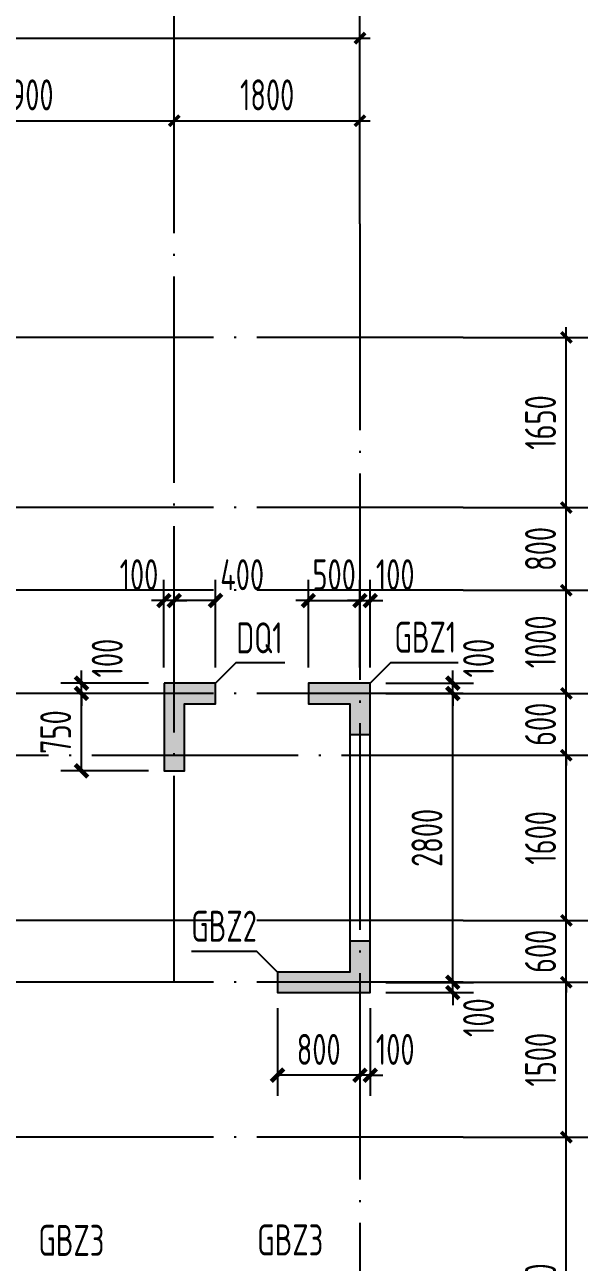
# Model space of a CAD drawing. Extents: x -1712635 to -854203, y -534641 to -21985.
# Drawn here: x -1314246 to -1308870, y -290463 to -278470 of the extents above; entities that cross this region are included whole.
import ezdxf
from ezdxf.enums import TextEntityAlignment as Align

# ---------------------------------------------------------------- set-up
doc = ezdxf.new("R2010")
doc.units = 0
doc.header["$LTSCALE"] = 1000
doc.linetypes.add('DOTE', pattern=[2.42, 2, -0.2, 0.02, -0.2])
doc.layers.get('0').update_dxf_attribs({"linetype": 'CONTINUOUS'})
doc.layers.get('Defpoints').update_dxf_attribs({"linetype": 'CONTINUOUS'})
for name, color, linetype in [('A-AXIS', 1, 'CONTINUOUS'), ('A-DOTE', 10, 'DOTE'), ('S-Q墙实线', 6, 'CONTINUOUS'), ('S-Q墙标注', 3, 'CONTINUOUS'), ('S-X详图填充', 252, 'CONTINUOUS'), ('S-X详图实线', 4, 'CONTINUOUS'), ('S-Y一般标注', 3, 'CONTINUOUS'), ('S-Z柱编号', 6, 'CONTINUOUS')]:
    doc.layers.add(name, color=color, linetype=linetype)
doc.styles.add('TSSD_DIMENSION', font='Tssdeng.shx', dxfattribs={"width": 0.7, "bigfont": 'tssdchn.shx'})
doc.styles.add('TSSD_REIN', font='tssdeng.shx', dxfattribs={"width": 0.7, "height": 300, "bigfont": 'tssdchn.shx'})
doc.styles.add('结构文字', font='zstxt.shx', dxfattribs={"width": 0.7, "bigfont": 'zshz.shx'})
doc.dimstyles.new('STRUCK', dxfattribs={"dimtxt": 400, "dimasz": 121, "dimexe": 200, "dimexo": 150, "dimgap": 115, "dimtad": 1, "dimdec": 0, "dimdsep": 46, "dimtxsty": '结构文字', "dimblk": 'ARCHTICK', "dimcen": 400, "dimclrd": 3, "dimclre": 3, "dimclrt": 7, "dimadec": 0, "dimazin": 0, "dimtfac": 1, "dimtdec": 0, "dimtix": 1, "dimtmove": 2, "dimatfit": 3, "dimldrblk": '_DIMX', "dimfxl": 0, "dimtolj": 1, "dimtzin": 0, "dimarcsym": 0})
doc.dimstyles.new('TSSD_100_100', dxfattribs={"dimtxt": 300, "dimasz": 100, "dimexe": 100, "dimexo": 250, "dimgap": 100, "dimtad": 1, "dimdec": 0, "dimzin": 0, "dimdsep": 46, "dimtxsty": 'TSSD_DIMENSION', "dimblk": 'ARCHTICK', "dimcen": 0, "dimdle": 100, "dimclrt": 7, "dimadec": 0, "dimazin": 0, "dimtfac": 1, "dimtdec": 0, "dimtix": 1, "dimtmove": 2, "dimatfit": 3, "dimldrblk": 'ARCHTICK', "dimfxl": 0, "dimtolj": 1, "dimtzin": 0, "dimarcsym": 0})

# ---------------------------------------------------------------- blocks, each defined once
blk = doc.blocks.new('_ArchTick')
at = {"color": 0, "const_width": 0.35}
blk.add_lwpolyline([(-0.5, -0.5), (0.5, 0.5)], dxfattribs=at)
blk = doc.blocks.new('*D137')
at = {"layer": 'Defpoints', "color": 0}
for p in [(52800, 19250), (49900, 18250), (52800, 18250)]:
    blk.add_point(p, dxfattribs=at)
at = {"layer": 'S-Y一般标注', "color": 0, "lineweight": -2}
for p, q in [((49900, 18500), (49900, 19350)), ((52800, 18500), (52800, 19350)), ((49800, 19250), (52900, 19250))]:
    blk.add_line(p, q, dxfattribs=at)
at = {"layer": 'S-Y一般标注', "color": 0, "lineweight": -2, "xscale": 100, "yscale": 100, "zscale": 100, "rotation": 180}
blk.add_blockref('_ArchTick', (49900, 19250), dxfattribs=at)
at = {"layer": 'S-Y一般标注', "color": 0, "lineweight": -2, "xscale": 100, "yscale": 100, "zscale": 100}
blk.add_blockref('_ArchTick', (52800, 19250), dxfattribs=at)
at = {"layer": 'S-Y一般标注', "color": 7, "insert": (51350, 19500), "char_height": 300, "attachment_point": 5, "style": 'TSSD_DIMENSION'}
blk.add_mtext('\\A1;2900', dxfattribs=at)
blk = doc.blocks.new('*D138')
at = {"layer": 'Defpoints', "color": 0}
for p in [(54600, 19250), (52800, 18250), (54600, 18250)]:
    blk.add_point(p, dxfattribs=at)
at = {"layer": 'S-Y一般标注', "color": 0, "lineweight": -2}
for p, q in [((52800, 18500), (52800, 19350)), ((54600, 18500), (54600, 19350)), ((52700, 19250), (54700, 19250))]:
    blk.add_line(p, q, dxfattribs=at)
at = {"layer": 'S-Y一般标注', "color": 0, "lineweight": -2, "xscale": 100, "yscale": 100, "zscale": 100, "rotation": 180}
blk.add_blockref('_ArchTick', (52800, 19250), dxfattribs=at)
at = {"layer": 'S-Y一般标注', "color": 0, "lineweight": -2, "xscale": 100, "yscale": 100, "zscale": 100}
blk.add_blockref('_ArchTick', (54600, 19250), dxfattribs=at)
at = {"layer": 'S-Y一般标注', "color": 7, "insert": (53700, 19500), "char_height": 300, "attachment_point": 5, "style": 'TSSD_DIMENSION'}
blk.add_mtext('\\A1;1800', dxfattribs=at)
blk = doc.blocks.new('*D139')
at = {"layer": 'Defpoints', "color": 0}
for p in [(54600, 20050), (4600, 18250), (54600, 18250)]:
    blk.add_point(p, dxfattribs=at)
at = {"layer": 'S-Y一般标注', "color": 0, "lineweight": -2}
for p, q in [((4600, 18500), (4600, 20150)), ((54600, 18500), (54600, 20150)), ((4500, 20050), (54700, 20050))]:
    blk.add_line(p, q, dxfattribs=at)
at = {"layer": 'S-Y一般标注', "color": 0, "lineweight": -2, "xscale": 100, "yscale": 100, "zscale": 100, "rotation": 180}
blk.add_blockref('_ArchTick', (4600, 20050), dxfattribs=at)
at = {"layer": 'S-Y一般标注', "color": 0, "lineweight": -2, "xscale": 100, "yscale": 100, "zscale": 100}
blk.add_blockref('_ArchTick', (54600, 20050), dxfattribs=at)
at = {"layer": 'S-Y一般标注', "color": 7, "insert": (29600, 20300), "char_height": 300, "attachment_point": 5, "style": 'TSSD_DIMENSION'}
blk.add_mtext('\\A1;50000', dxfattribs=at)
blk = doc.blocks.new('*D168')
at = {"layer": 'Defpoints', "color": 0}
for p in [(55600, 10900), (56600, 10900), (55600, 9400)]:
    blk.add_point(p, dxfattribs=at)
at = {"layer": 'S-Y一般标注', "color": 0, "lineweight": -2}
for p, q in [((56600, 9300), (56600, 11000)), ((55850, 10900), (56700, 10900)), ((55850, 9400), (56700, 9400))]:
    blk.add_line(p, q, dxfattribs=at)
at = {"layer": 'S-Y一般标注', "color": 0, "lineweight": -2, "xscale": 100, "yscale": 100, "zscale": 100}
for p, rotation in [((56600, 10900), 90), ((56600, 9400), 270)]:
    blk.add_blockref('_ArchTick', p, dxfattribs=dict(at, rotation=rotation))
at = {"layer": 'S-Y一般标注', "color": 7, "insert": (56350, 10150), "char_height": 300, "attachment_point": 5, "rotation": 90, "style": 'TSSD_DIMENSION'}
blk.add_mtext('\\A1;1500', dxfattribs=at)
blk = doc.blocks.new('*D169')
at = {"layer": 'Defpoints', "color": 0}
for p in [(55600, 11500), (56600, 11500), (55600, 10900)]:
    blk.add_point(p, dxfattribs=at)
at = {"layer": 'S-Y一般标注', "color": 0, "lineweight": -2}
for p, q in [((56600, 11500), (56600, 11600)), ((55850, 11500), (56700, 11500)), ((56600, 10900), (56600, 11500)), ((55850, 10900), (56700, 10900)), ((56600, 10900), (56600, 10800))]:
    blk.add_line(p, q, dxfattribs=at)
at = {"layer": 'S-Y一般标注', "color": 0, "lineweight": -2, "xscale": 100, "yscale": 100, "zscale": 100}
for p, rotation in [((56600, 11500), 270), ((56600, 10900), 90)]:
    blk.add_blockref('_ArchTick', p, dxfattribs=dict(at, rotation=rotation))
at = {"layer": 'S-Y一般标注', "color": 7, "insert": (56350, 11200), "char_height": 300, "attachment_point": 5, "rotation": 90, "style": 'TSSD_DIMENSION'}
blk.add_mtext('\\A1;600', dxfattribs=at)
blk = doc.blocks.new('*D170')
at = {"layer": 'Defpoints', "color": 0}
for p in [(55600, 13100), (56600, 13100), (55600, 11500)]:
    blk.add_point(p, dxfattribs=at)
at = {"layer": 'S-Y一般标注', "color": 0, "lineweight": -2}
for p, q in [((56600, 11400), (56600, 13200)), ((55850, 13100), (56700, 13100)), ((55850, 11500), (56700, 11500))]:
    blk.add_line(p, q, dxfattribs=at)
at = {"layer": 'S-Y一般标注', "color": 0, "lineweight": -2, "xscale": 100, "yscale": 100, "zscale": 100}
for p, rotation in [((56600, 13100), 90), ((56600, 11500), 270)]:
    blk.add_blockref('_ArchTick', p, dxfattribs=dict(at, rotation=rotation))
at = {"layer": 'S-Y一般标注', "color": 7, "insert": (56350, 12300), "char_height": 300, "attachment_point": 5, "rotation": 90, "style": 'TSSD_DIMENSION'}
blk.add_mtext('\\A1;1600', dxfattribs=at)
blk = doc.blocks.new('*D171')
at = {"layer": 'Defpoints', "color": 0}
for p in [(55600, 13700), (56600, 13700), (55600, 13100)]:
    blk.add_point(p, dxfattribs=at)
at = {"layer": 'S-Y一般标注', "color": 0, "lineweight": -2}
for p, q in [((56600, 13700), (56600, 13800)), ((55850, 13700), (56700, 13700)), ((56600, 13100), (56600, 13700)), ((55850, 13100), (56700, 13100)), ((56600, 13100), (56600, 13000))]:
    blk.add_line(p, q, dxfattribs=at)
at = {"layer": 'S-Y一般标注', "color": 0, "lineweight": -2, "xscale": 100, "yscale": 100, "zscale": 100}
for p, rotation in [((56600, 13700), 270), ((56600, 13100), 90)]:
    blk.add_blockref('_ArchTick', p, dxfattribs=dict(at, rotation=rotation))
at = {"layer": 'S-Y一般标注', "color": 7, "insert": (56350, 13400), "char_height": 300, "attachment_point": 5, "rotation": 90, "style": 'TSSD_DIMENSION'}
blk.add_mtext('\\A1;600', dxfattribs=at)
blk = doc.blocks.new('*D172')
at = {"layer": 'Defpoints', "color": 0}
for p in [(55600, 14700), (56600, 14700), (55600, 13700)]:
    blk.add_point(p, dxfattribs=at)
at = {"layer": 'S-Y一般标注', "color": 0, "lineweight": -2}
for p, q in [((56600, 13600), (56600, 14800)), ((55850, 14700), (56700, 14700)), ((55850, 13700), (56700, 13700))]:
    blk.add_line(p, q, dxfattribs=at)
at = {"layer": 'S-Y一般标注', "color": 0, "lineweight": -2, "xscale": 100, "yscale": 100, "zscale": 100}
for p, rotation in [((56600, 14700), 90), ((56600, 13700), 270)]:
    blk.add_blockref('_ArchTick', p, dxfattribs=dict(at, rotation=rotation))
at = {"layer": 'S-Y一般标注', "color": 7, "insert": (56350, 14200), "char_height": 300, "attachment_point": 5, "rotation": 90, "style": 'TSSD_DIMENSION'}
blk.add_mtext('\\A1;1000', dxfattribs=at)
blk = doc.blocks.new('*D173')
at = {"layer": 'Defpoints', "color": 0}
for p in [(55600, 17150), (57400, 17150), (55600, 4600)]:
    blk.add_point(p, dxfattribs=at)
at = {"layer": 'S-Y一般标注', "color": 0, "lineweight": -2}
for p, q in [((55850, 17150), (57500, 17150)), ((57400, 4500), (57400, 17250)), ((55850, 4600), (57500, 4600))]:
    blk.add_line(p, q, dxfattribs=at)
at = {"layer": 'S-Y一般标注', "color": 0, "lineweight": -2, "xscale": 100, "yscale": 100, "zscale": 100}
for p, rotation in [((57400, 17150), 90), ((57400, 4600), 270)]:
    blk.add_blockref('_ArchTick', p, dxfattribs=dict(at, rotation=rotation))
at = {"layer": 'S-Y一般标注', "color": 7, "insert": (57150, 10875), "char_height": 300, "attachment_point": 5, "rotation": 90, "style": 'TSSD_DIMENSION'}
blk.add_mtext('\\A1;12550', dxfattribs=at)
blk = doc.blocks.new('*D174')
at = {"layer": 'Defpoints', "color": 0}
for p in [(55600, 15500), (56600, 15500), (55600, 14700)]:
    blk.add_point(p, dxfattribs=at)
at = {"layer": 'S-Y一般标注', "color": 0, "lineweight": -2}
for p, q in [((56600, 14600), (56600, 15600)), ((55850, 15500), (56700, 15500)), ((55850, 14700), (56700, 14700))]:
    blk.add_line(p, q, dxfattribs=at)
at = {"layer": 'S-Y一般标注', "color": 0, "lineweight": -2, "xscale": 100, "yscale": 100, "zscale": 100}
for p, rotation in [((56600, 15500), 90), ((56600, 14700), 270)]:
    blk.add_blockref('_ArchTick', p, dxfattribs=dict(at, rotation=rotation))
at = {"layer": 'S-Y一般标注', "color": 7, "insert": (56350, 15100), "char_height": 300, "attachment_point": 5, "rotation": 90, "style": 'TSSD_DIMENSION'}
blk.add_mtext('\\A1;800', dxfattribs=at)
blk = doc.blocks.new('*D176')
at = {"layer": 'Defpoints', "color": 0}
for p in [(55600, 9400), (56600, 9400), (55600, 6400)]:
    blk.add_point(p, dxfattribs=at)
at = {"layer": 'S-Y一般标注', "color": 0, "lineweight": -2}
for p, q in [((56600, 6300), (56600, 9500)), ((55850, 9400), (56700, 9400)), ((55850, 6400), (56700, 6400))]:
    blk.add_line(p, q, dxfattribs=at)
at = {"layer": 'S-Y一般标注', "color": 0, "lineweight": -2, "xscale": 100, "yscale": 100, "zscale": 100}
for p, rotation in [((56600, 9400), 90), ((56600, 6400), 270)]:
    blk.add_blockref('_ArchTick', p, dxfattribs=dict(at, rotation=rotation))
at = {"layer": 'S-Y一般标注', "color": 7, "insert": (56350, 7900), "char_height": 300, "attachment_point": 5, "rotation": 90, "style": 'TSSD_DIMENSION'}
blk.add_mtext('\\A1;3000', dxfattribs=at)
blk = doc.blocks.new('*D177')
at = {"layer": 'Defpoints', "color": 0}
for p in [(55600, 17150), (56600, 17150), (55600, 15500)]:
    blk.add_point(p, dxfattribs=at)
at = {"layer": 'S-Y一般标注', "color": 0, "lineweight": -2}
for p, q in [((55850, 17150), (56700, 17150)), ((56600, 15400), (56600, 17250)), ((55850, 15500), (56700, 15500))]:
    blk.add_line(p, q, dxfattribs=at)
at = {"layer": 'S-Y一般标注', "color": 0, "lineweight": -2, "xscale": 100, "yscale": 100, "zscale": 100}
for p, rotation in [((56600, 17150), 90), ((56600, 15500), 270)]:
    blk.add_blockref('_ArchTick', p, dxfattribs=dict(at, rotation=rotation))
at = {"layer": 'S-Y一般标注', "color": 7, "insert": (56350, 16325), "char_height": 300, "attachment_point": 5, "rotation": 90, "style": 'TSSD_DIMENSION'}
blk.add_mtext('\\A1;1650', dxfattribs=at)
blk = doc.blocks.new('*D2184')
at = {"layer": 'Defpoints', "color": 0}
for p in [(-1310896, -287750), (-1310096, -287750), (-1310896, -287850)]:
    blk.add_point(p, dxfattribs=at)
at = {"layer": 'S-Q墙标注', "color": 3, "lineweight": -2}
for p, q in [((-1310096, -287750), (-1310096, -287629)), ((-1310746, -287750), (-1309896, -287750)), ((-1310096, -287850), (-1310096, -287750)), ((-1310746, -287850), (-1309896, -287850)), ((-1310096, -287850), (-1310096, -287971))]:
    blk.add_line(p, q, dxfattribs=at)
at = {"layer": 'S-Q墙标注', "color": 3, "lineweight": -2, "xscale": 121, "yscale": 121, "zscale": 121}
for p, rotation in [((-1310096, -287750), 270), ((-1310096, -287850), 90)]:
    blk.add_blockref('_ArchTick', p, dxfattribs=dict(at, rotation=rotation))
at = {"layer": 'S-Q墙标注', "color": 7, "insert": (-1309846, -288092), "char_height": 300, "attachment_point": 5, "rotation": 90, "style": 'TSSD_REIN'}
blk.add_mtext('\\A1;100', dxfattribs=at)
blk = doc.blocks.new('_DIMX')
blk.add_line((-150, 0), (150, 0))
at = {"const_width": 50}
blk.add_lwpolyline([(-70, -70), (70, 70)], dxfattribs=at)
blk = doc.blocks.new('*D2185')
at = {"layer": 'Defpoints', "color": 0}
for p in [(-1310896, -284950), (-1310096, -284950), (-1310896, -287750)]:
    blk.add_point(p, dxfattribs=at)
at = {"layer": 'S-Q墙标注', "color": 3, "lineweight": -2}
for p, q in [((-1310746, -284950), (-1309896, -284950)), ((-1310096, -287750), (-1310096, -284950)), ((-1310746, -287750), (-1309896, -287750))]:
    blk.add_line(p, q, dxfattribs=at)
at = {"layer": 'S-Q墙标注', "color": 3, "lineweight": -2, "xscale": 121, "yscale": 121, "zscale": 121}
for p, rotation in [((-1310096, -284950), 90), ((-1310096, -287750), 270)]:
    blk.add_blockref('_ArchTick', p, dxfattribs=dict(at, rotation=rotation))
at = {"layer": 'S-Q墙标注', "color": 7, "insert": (-1310346, -286350), "char_height": 300, "attachment_point": 5, "rotation": 90, "style": 'TSSD_REIN'}
blk.add_mtext('\\A1;2800', dxfattribs=at)
blk = doc.blocks.new('*D2186')
at = {"layer": 'Defpoints', "color": 0}
for p in [(-1310896, -284850), (-1310096, -284850), (-1310896, -284950)]:
    blk.add_point(p, dxfattribs=at)
at = {"layer": 'S-Q墙标注', "color": 3, "lineweight": -2}
for p, q in [((-1310096, -284850), (-1310096, -284729)), ((-1310746, -284850), (-1309896, -284850)), ((-1310096, -284950), (-1310096, -284850)), ((-1310746, -284950), (-1309896, -284950)), ((-1310096, -284950), (-1310096, -285071))]:
    blk.add_line(p, q, dxfattribs=at)
at = {"layer": 'S-Q墙标注', "color": 3, "lineweight": -2, "xscale": 121, "yscale": 121, "zscale": 121}
for p, rotation in [((-1310096, -284850), 270), ((-1310096, -284950), 90)]:
    blk.add_blockref('_ArchTick', p, dxfattribs=dict(at, rotation=rotation))
at = {"layer": 'S-Q墙标注', "color": 7, "insert": (-1309846, -284608), "char_height": 300, "attachment_point": 5, "rotation": 90, "style": 'TSSD_REIN'}
blk.add_mtext('\\A1;100', dxfattribs=at)
blk = doc.blocks.new('*D2187')
at = {"layer": 'Defpoints', "color": 0}
for p in [(-1310996, -287850), (-1310896, -287850), (-1310996, -288650)]:
    blk.add_point(p, dxfattribs=at)
at = {"layer": 'S-Q墙标注', "color": 3, "lineweight": -2}
for p, q in [((-1310996, -288000), (-1310996, -288850)), ((-1310896, -288000), (-1310896, -288850)), ((-1310996, -288650), (-1311117, -288650)), ((-1310896, -288650), (-1310996, -288650)), ((-1310896, -288650), (-1310775, -288650))]:
    blk.add_line(p, q, dxfattribs=at)
at = {"layer": 'S-Q墙标注', "color": 3, "lineweight": -2, "xscale": 121, "yscale": 121, "zscale": 121}
blk.add_blockref('_ArchTick', (-1310996, -288650), dxfattribs=at)
at = {"layer": 'S-Q墙标注', "color": 3, "lineweight": -2, "xscale": 121, "yscale": 121, "zscale": 121, "rotation": 180}
blk.add_blockref('_ArchTick', (-1310896, -288650), dxfattribs=at)
at = {"layer": 'S-Q墙标注', "color": 7, "insert": (-1310654, -288400), "char_height": 300, "attachment_point": 5, "style": 'TSSD_REIN'}
blk.add_mtext('\\A1;100', dxfattribs=at)
blk = doc.blocks.new('*D2188')
at = {"layer": 'Defpoints', "color": 0}
for p in [(-1311796, -287850), (-1310996, -287850), (-1311796, -288650)]:
    blk.add_point(p, dxfattribs=at)
at = {"layer": 'S-Q墙标注', "color": 3, "lineweight": -2}
for p, q in [((-1311796, -288000), (-1311796, -288850)), ((-1310996, -288000), (-1310996, -288850)), ((-1310996, -288650), (-1311796, -288650))]:
    blk.add_line(p, q, dxfattribs=at)
at = {"layer": 'S-Q墙标注', "color": 3, "lineweight": -2, "xscale": 121, "yscale": 121, "zscale": 121, "rotation": 180}
blk.add_blockref('_ArchTick', (-1311796, -288650), dxfattribs=at)
at = {"layer": 'S-Q墙标注', "color": 3, "lineweight": -2, "xscale": 121, "yscale": 121, "zscale": 121}
blk.add_blockref('_ArchTick', (-1310996, -288650), dxfattribs=at)
at = {"layer": 'S-Q墙标注', "color": 7, "insert": (-1311396, -288400), "char_height": 300, "attachment_point": 5, "style": 'TSSD_REIN'}
blk.add_mtext('\\A1;800', dxfattribs=at)
blk = doc.blocks.new('*D2191')
at = {"layer": 'Defpoints', "color": 0}
for p in [(-1310996, -284050), (-1311496, -284850), (-1310996, -284850)]:
    blk.add_point(p, dxfattribs=at)
at = {"layer": 'S-Q墙标注', "color": 3, "lineweight": -2}
for p, q in [((-1311496, -284700), (-1311496, -283850)), ((-1310996, -284700), (-1310996, -283850)), ((-1311496, -284050), (-1311617, -284050)), ((-1311496, -284050), (-1310996, -284050)), ((-1310996, -284050), (-1310875, -284050))]:
    blk.add_line(p, q, dxfattribs=at)
at = {"layer": 'S-Q墙标注', "color": 3, "lineweight": -2, "xscale": 121, "yscale": 121, "zscale": 121}
blk.add_blockref('_ArchTick', (-1311496, -284050), dxfattribs=at)
at = {"layer": 'S-Q墙标注', "color": 3, "lineweight": -2, "xscale": 121, "yscale": 121, "zscale": 121, "rotation": 180}
blk.add_blockref('_ArchTick', (-1310996, -284050), dxfattribs=at)
at = {"layer": 'S-Q墙标注', "color": 7, "insert": (-1311246, -283800), "char_height": 300, "attachment_point": 5, "style": 'TSSD_REIN'}
blk.add_mtext('\\A1;500', dxfattribs=at)
blk = doc.blocks.new('*D2192')
at = {"layer": 'Defpoints', "color": 0}
for p in [(-1310896, -284050), (-1310996, -284850), (-1310896, -284850)]:
    blk.add_point(p, dxfattribs=at)
at = {"layer": 'S-Q墙标注', "color": 3, "lineweight": -2}
for p, q in [((-1310996, -284700), (-1310996, -283850)), ((-1310896, -284700), (-1310896, -283850)), ((-1310996, -284050), (-1311117, -284050)), ((-1310996, -284050), (-1310896, -284050)), ((-1310896, -284050), (-1310775, -284050))]:
    blk.add_line(p, q, dxfattribs=at)
at = {"layer": 'S-Q墙标注', "color": 3, "lineweight": -2, "xscale": 121, "yscale": 121, "zscale": 121}
blk.add_blockref('_ArchTick', (-1310996, -284050), dxfattribs=at)
at = {"layer": 'S-Q墙标注', "color": 3, "lineweight": -2, "xscale": 121, "yscale": 121, "zscale": 121, "rotation": 180}
blk.add_blockref('_ArchTick', (-1310896, -284050), dxfattribs=at)
at = {"layer": 'S-Q墙标注', "color": 7, "insert": (-1310654, -283800), "char_height": 300, "attachment_point": 5, "style": 'TSSD_REIN'}
blk.add_mtext('\\A1;100', dxfattribs=at)
blk = doc.blocks.new('*D2201')
at = {"layer": 'Defpoints', "color": 0}
for p in [(-1313696, -284950), (-1312896, -284950), (-1312896, -285700)]:
    blk.add_point(p, dxfattribs=at)
at = {"layer": 'S-Q墙标注', "color": 3, "lineweight": -2}
for p, q in [((-1313046, -284950), (-1313896, -284950)), ((-1313696, -285700), (-1313696, -284950)), ((-1313046, -285700), (-1313896, -285700))]:
    blk.add_line(p, q, dxfattribs=at)
at = {"layer": 'S-Q墙标注', "color": 3, "lineweight": -2, "xscale": 121, "yscale": 121, "zscale": 121}
for p, rotation in [((-1313696, -284950), 90), ((-1313696, -285700), 270)]:
    blk.add_blockref('_ArchTick', p, dxfattribs=dict(at, rotation=rotation))
at = {"layer": 'S-Q墙标注', "color": 7, "insert": (-1313946, -285325), "char_height": 300, "attachment_point": 5, "rotation": 90, "style": 'TSSD_REIN'}
blk.add_mtext('\\A1;750', dxfattribs=at)
blk = doc.blocks.new('*D2202')
at = {"layer": 'Defpoints', "color": 0}
for p in [(-1313696, -284850), (-1312896, -284850), (-1312896, -284950)]:
    blk.add_point(p, dxfattribs=at)
at = {"layer": 'S-Q墙标注', "color": 3, "lineweight": -2}
for p, q in [((-1313696, -284850), (-1313696, -284729)), ((-1313046, -284850), (-1313896, -284850)), ((-1313696, -284950), (-1313696, -284850)), ((-1313046, -284950), (-1313896, -284950)), ((-1313696, -284950), (-1313696, -285071))]:
    blk.add_line(p, q, dxfattribs=at)
at = {"layer": 'S-Q墙标注', "color": 3, "lineweight": -2, "xscale": 121, "yscale": 121, "zscale": 121}
for p, rotation in [((-1313696, -284850), 270), ((-1313696, -284950), 90)]:
    blk.add_blockref('_ArchTick', p, dxfattribs=dict(at, rotation=rotation))
at = {"layer": 'S-Q墙标注', "color": 7, "insert": (-1313446, -284608), "char_height": 300, "attachment_point": 5, "rotation": 90, "style": 'TSSD_REIN'}
blk.add_mtext('\\A1;100', dxfattribs=at)
blk = doc.blocks.new('*D2203')
at = {"layer": 'Defpoints', "color": 0}
for p in [(-1312796, -284050), (-1312796, -284850), (-1312396, -284850)]:
    blk.add_point(p, dxfattribs=at)
at = {"layer": 'S-Q墙标注', "color": 3, "lineweight": -2}
for p, q in [((-1312796, -284700), (-1312796, -283850)), ((-1312396, -284700), (-1312396, -283850)), ((-1312396, -284050), (-1312796, -284050))]:
    blk.add_line(p, q, dxfattribs=at)
at = {"layer": 'S-Q墙标注', "color": 3, "lineweight": -2, "xscale": 121, "yscale": 121, "zscale": 121, "rotation": 180}
blk.add_blockref('_ArchTick', (-1312796, -284050), dxfattribs=at)
at = {"layer": 'S-Q墙标注', "color": 3, "lineweight": -2, "xscale": 121, "yscale": 121, "zscale": 121}
blk.add_blockref('_ArchTick', (-1312396, -284050), dxfattribs=at)
at = {"layer": 'S-Q墙标注', "color": 7, "insert": (-1312138, -283800), "char_height": 300, "attachment_point": 5, "style": 'TSSD_REIN'}
blk.add_mtext('\\A1;400', dxfattribs=at)
blk = doc.blocks.new('*D2204')
at = {"layer": 'Defpoints', "color": 0}
for p in [(-1312896, -284050), (-1312896, -284850), (-1312796, -284850)]:
    blk.add_point(p, dxfattribs=at)
at = {"layer": 'S-Q墙标注', "color": 3, "lineweight": -2}
for p, q in [((-1312896, -284700), (-1312896, -283850)), ((-1312796, -284700), (-1312796, -283850)), ((-1312896, -284050), (-1313017, -284050)), ((-1312796, -284050), (-1312896, -284050)), ((-1312796, -284050), (-1312675, -284050))]:
    blk.add_line(p, q, dxfattribs=at)
at = {"layer": 'S-Q墙标注', "color": 3, "lineweight": -2, "xscale": 121, "yscale": 121, "zscale": 121}
blk.add_blockref('_ArchTick', (-1312896, -284050), dxfattribs=at)
at = {"layer": 'S-Q墙标注', "color": 3, "lineweight": -2, "xscale": 121, "yscale": 121, "zscale": 121, "rotation": 180}
blk.add_blockref('_ArchTick', (-1312796, -284050), dxfattribs=at)
at = {"layer": 'S-Q墙标注', "color": 7, "insert": (-1313138, -283800), "char_height": 300, "attachment_point": 5, "style": 'TSSD_REIN'}
blk.add_mtext('\\A1;100', dxfattribs=at)
blk = doc.blocks.new('20210726.16395156')
at = {"layer": 'A-AXIS'}
for p, q in [((52800, 18249.9), (52800, 21049.9)), ((54600, 18249.9), (54600, 21049.9)), ((55600, 17150), (58400, 17150)), ((55600, 15500), (58400, 15500)), ((55600, 14700), (58400, 14700)), ((55600, 13700), (58400, 13700)), ((55600, 13100.3), (58400, 13100.3)), ((55600, 11500), (58400, 11500)), ((55600, 10900), (58400, 10900)), ((55600, 9400), (58400, 9400))]:
    blk.add_line(p, q, dxfattribs=at)
at = {"layer": 'A-DOTE'}
for p, q in [((52800, 10900), (52800, 18249.9)), ((54600, 18249.9), (54600, 3600)), ((55600, 17150), (3600, 17150)), ((55600, 15500), (3600, 15500)), ((55600, 14700), (3600, 14700)), ((55600, 13700), (3600, 13700)), ((3600, 13100.3), (55600, 13100.3)), ((55600, 11500), (3600, 11500)), ((55600, 10900), (3600, 10900)), ((55600, 9400), (3600, 9400))]:
    blk.add_line(p, q, dxfattribs=at)
at = {"layer": 'S-Y一般标注'}
for base, p1, p2, picture, middle in [((54600, 20049.9), (4600, 18249.9), (54600, 18249.9), '*D139', (29600, 20299.9)), ((52800, 19249.9), (49900, 18249.9), (52800, 18249.9), '*D137', (51350, 19499.9)), ((54600, 19249.9), (52800, 18249.9), (54600, 18249.9), '*D138', (53700, 19499.9))]:
    dim = blk.add_linear_dim(base=base, p1=p1, p2=p2, dimstyle='TSSD_100_100', dxfattribs=at)
    dim.commit()
    dim.dimension.update_dxf_attribs({"geometry": picture, "text_midpoint": middle})
for base, p1, p2, picture, middle in [((57400, 17150), (55600, 4600), (55600, 17150), '*D173', (57150, 10875)), ((56600, 17150), (55600, 15500), (55600, 17150), '*D177', (56350, 16325)), ((56600, 15500), (55600, 14700), (55600, 15500), '*D174', (56350, 15100)), ((56600, 14700), (55600, 13700), (55600, 14700), '*D172', (56350, 14200)), ((56600, 13700), (55600, 13100.3), (55600, 13700), '*D171', (56350, 13400.2)), ((56600, 13100.3), (55600, 11500), (55600, 13100.3), '*D170', (56350, 12300.2)), ((56600, 11500), (55600, 10900), (55600, 11500), '*D169', (56350, 11200)), ((56600, 10900), (55600, 9400), (55600, 10900), '*D168', (56350, 10150)), ((56600, 9400), (55600, 6400), (55600, 9400), '*D176', (56350, 7900))]:
    dim = blk.add_linear_dim(base=base, p1=p1, p2=p2, angle=90, dimstyle='TSSD_100_100', dxfattribs=at)
    dim.commit()
    dim.dimension.update_dxf_attribs({"geometry": picture, "text_midpoint": middle})

msp = doc.modelspace()

# ---------------------------------------------------------------- hatches: boundary and pattern name
at = {"layer": 'S-X详图填充'}
h = msp.add_hatch(color=256, dxfattribs=at)
h.dxf.hatch_style = 1
h.paths.add_polyline_path([(-1312895.61, -284849.82), (-1312895.61, -285699.79), (-1312695.61, -285699.79), (-1312695.61, -285049.82), (-1312395.7, -285049.82), (-1312395.7, -284849.82)])
h = msp.add_hatch(color=256, dxfattribs=at)
h.dxf.hatch_style = 1
h.paths.add_polyline_path([(-1311095.6, -285349.82), (-1310895.6, -285349.82), (-1310895.6, -284849.82), (-1311495.6, -284849.82), (-1311495.6, -285049.82), (-1311095.6, -285049.82)])
h = msp.add_hatch(color=256, dxfattribs=at)
h.dxf.hatch_style = 1
h.paths.add_polyline_path([(-1310895.6, -287349.81), (-1311095.6, -287349.81), (-1311095.6, -287649.81), (-1311795.61, -287649.81), (-1311795.61, -287849.81), (-1310895.6, -287849.81)])

# ---------------------------------------------------------------- linework, layer by layer
at = {"layer": 'S-Q墙实线'}
for points in [[(-1312895.61, -284849.82), (-1312895.61, -285699.79), (-1312695.61, -285699.79), (-1312695.61, -285049.82), (-1312395.7, -285049.82), (-1312395.7, -284849.82)], [(-1311095.6, -287649.81), (-1311795.61, -287649.81), (-1311795.61, -287849.81), (-1310895.6, -287849.81), (-1310895.6, -284849.82), (-1311495.6, -284849.82), (-1311495.6, -285049.82), (-1311095.6, -285049.82)]]:
    msp.add_lwpolyline(points, close=True, dxfattribs=at)
at = {"layer": 'S-X详图实线'}
for points in [[(-1312895.61, -284849.82), (-1312895.61, -285699.79), (-1312695.61, -285699.79), (-1312695.61, -285049.82), (-1312395.7, -285049.82), (-1312395.7, -284849.82), (-1312895.61, -284849.82)], [(-1311095.6, -285349.82), (-1310895.6, -285349.82), (-1310895.6, -284849.82), (-1311495.6, -284849.82), (-1311495.6, -285049.82), (-1311095.6, -285049.82), (-1311095.6, -285349.82)], [(-1310895.6, -287349.81), (-1311095.6, -287349.81), (-1311095.6, -287649.81), (-1311795.61, -287649.81), (-1311795.61, -287849.81), (-1310895.6, -287849.81), (-1310895.6, -287349.81)]]:
    msp.add_lwpolyline(points, close=True, dxfattribs=at)
at = {"layer": 'S-Z柱编号', "color": 7}
for points in [[(-1312395.7, -284849.82), (-1312195.7, -284649.82), (-1311723.83, -284649.82)], [(-1310895.6, -284849.82), (-1310695.6, -284649.82), (-1310044.02, -284649.82)], [(-1311795.6, -287649.81), (-1311995.6, -287449.81), (-1312628.68, -287449.81)]]:
    msp.add_lwpolyline(points, dxfattribs=at)

# ---------------------------------------------------------------- block references
at = {"layer": 'A-DOTE'}
msp.add_blockref('20210726.16395156', (-1365595.6, -298649.86), dxfattribs=at)

# ---------------------------------------------------------------- texts
at = {"layer": 'S-Z柱编号', "color": 7, "style": 'TSSD_REIN', "width": 0.7}
for s, p in [('DQ1', (-1312193.83, -284651.54)), ('GBZ1', (-1310661.96, -284645.34)), ('GBZ2', (-1312631.73, -287446.31)), ('GBZ3', (-1314113.98, -290490.53)), ('GBZ3', (-1311992.3, -290486.11))]:
    msp.add_text(s, height=300, dxfattribs=at).set_placement(p, align=Align.BOTTOM_LEFT)

# ---------------------------------------------------------------- dimensions: what is measured, and where the dimension line sits
at = {"layer": 'S-Q墙标注'}
for base, p1, p2, angle, picture, middle in [((-1312895.61, -284049.82), (-1312795.6, -284849.82), (-1312895.61, -284849.82), 180, '*D2204', (-1313137.54, -283799.82)), ((-1312795.6, -284049.82), (-1312395.7, -284849.82), (-1312795.6, -284849.82), 180, '*D2203', (-1312137.62, -283799.82)), ((-1313695.61, -284849.82), (-1312895.61, -284949.82), (-1312895.61, -284849.82), 90, '*D2202', (-1313445.61, -284607.89)), ((-1310095.6, -284849.82), (-1310895.6, -284949.82), (-1310895.6, -284849.82), 90, '*D2186', (-1309845.6, -284607.89)), ((-1310095.6, -287749.82), (-1310895.6, -287849.81), (-1310895.6, -287749.82), 90, '*D2184', (-1309845.6, -288091.74)), ((-1310995.6, -288649.81), (-1310895.6, -287849.81), (-1310995.6, -287849.81), 180, '*D2187', (-1310653.68, -288399.81))]:
    dim = msp.add_linear_dim(base=base, p1=p1, p2=p2, angle=angle, dimstyle='STRUCK', override={"dimtxt": 300, "dimgap": 100, "dimtxsty": 'TSSD_REIN'}, dxfattribs=at)
    dim.commit()
    dim.dimension.update_dxf_attribs({"geometry": picture, "text_midpoint": middle, "dimtype": 160})
dim = msp.add_linear_dim(base=(-1310995.6, -284049.82), p1=(-1311495.6, -284849.82), p2=(-1310995.6, -284849.82), dimstyle='STRUCK', override={"dimtxt": 300, "dimgap": 100, "dimtxsty": 'TSSD_REIN'}, dxfattribs=at)
dim.commit()
dim.dimension.update_dxf_attribs({"geometry": '*D2191', "text_midpoint": (-1311245.6, -283799.82)})
dim = msp.add_linear_dim(base=(-1310895.59, -284049.82), p1=(-1310995.6, -284849.82), p2=(-1310895.59, -284849.82), dimstyle='STRUCK', override={"dimtxt": 300, "dimgap": 100, "dimtxsty": 'TSSD_REIN'}, dxfattribs=at)
dim.commit()
dim.dimension.update_dxf_attribs({"geometry": '*D2192', "text_midpoint": (-1310653.67, -283799.82), "dimtype": 160})
for base, p1, p2, angle, picture, middle in [((-1313695.61, -284949.82), (-1312895.61, -285699.79), (-1312895.61, -284949.82), 90, '*D2201', (-1313945.61, -285324.8)), ((-1310095.6, -284949.82), (-1310895.6, -287749.82), (-1310895.6, -284949.82), 90, '*D2185', (-1310345.6, -286349.82)), ((-1311795.6, -288649.81), (-1310995.6, -287849.81), (-1311795.6, -287849.81), 180, '*D2188', (-1311395.6, -288399.81))]:
    dim = msp.add_linear_dim(base=base, p1=p1, p2=p2, angle=angle, dimstyle='STRUCK', override={"dimtxt": 300, "dimgap": 100, "dimtxsty": 'TSSD_REIN'}, dxfattribs=at)
    dim.commit()
    dim.dimension.update_dxf_attribs({"geometry": picture, "text_midpoint": middle})

doc.saveas('drawing.dxf')
